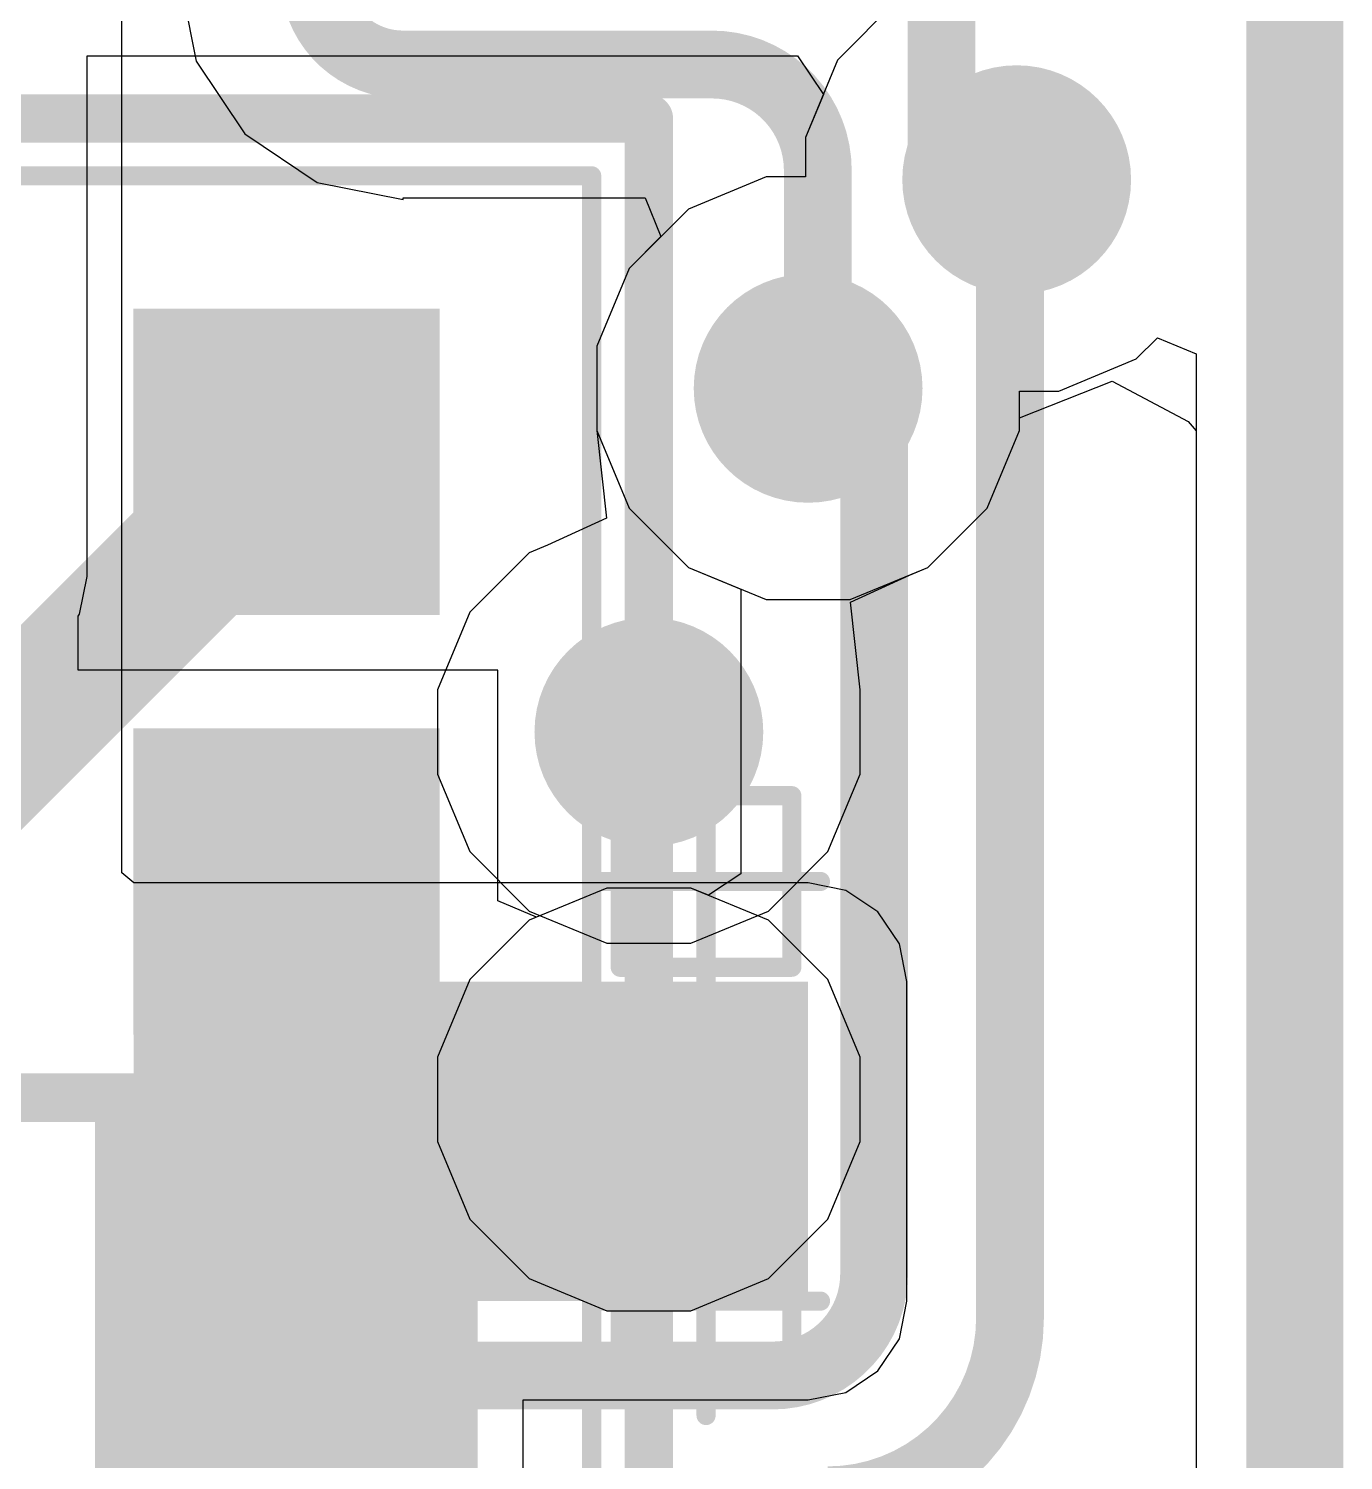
# Model space of a CAD drawing. Header units: inches. Extents: x -0.01 to 2.44, y -0.01 to 2.26.
# Drawn here: x 1.9165 to 2.0522, y 0.4748 to 0.6226 of the extents above; entities that cross this region are included whole.
import ezdxf

# ---------------------------------------------------------------- set-up
doc = ezdxf.new("R2010")
doc.units = ezdxf.units.IN
doc.header["$MEASUREMENT"] = 0
for name, color, linetype in [('Board Outline', 216, 'Continuous'), ('Bottom Layer', 5, 'Continuous'), ('Bottom Overlay', 54, 'Continuous'), ('Bottom Paste', 16, 'Continuous'), ('Bottom Solder', 6, 'Continuous'), ('GROUND', 16, 'Continuous'), ('POWER', 76, 'Continuous'), ('SIGNAL1', 90, 'Continuous'), ('SIGNAL2', 156, 'Continuous'), ('Top 3D Body', 76, 'Continuous'), ('Top Assembly', 56, 'Continuous'), ('Top Component Center', 56, 'Continuous'), ('Top Layer', 1, 'Continuous'), ('Top Overlay', 2, 'Continuous'), ('Top Paste', 8, 'Continuous'), ('Top Solder', 216, 'Continuous'), ('Via Holes', 16, 'Continuous')]:
    doc.layers.add(name, color=color, linetype=linetype)

# ---------------------------------------------------------------- blocks, each defined once
blk = doc.blocks.new('NORA_B120_00B_28')
at = {"layer": 'Top Layer'}
for points in [[(-0.16142, -0.14173), (-0.18504, -0.14173), (-0.18504, -0.11811), (-0.16142, -0.11811)], [(-0.16142, -0.18504), (-0.18504, -0.18504), (-0.18504, -0.16142), (-0.16142, -0.16142)], [(-0.16142, -0.22835), (-0.18504, -0.22835), (-0.18504, -0.20472), (-0.16142, -0.20472)]]:
    blk.add_hatch(color=1, dxfattribs=at).paths.add_polyline_path(points)
at = {"layer": 'Top Paste'}
for points in [[(-0.16142, -0.14173), (-0.18504, -0.14173), (-0.18504, -0.11811), (-0.16142, -0.11811)], [(-0.16142, -0.18504), (-0.18504, -0.18504), (-0.18504, -0.16142), (-0.16142, -0.16142)], [(-0.16142, -0.22835), (-0.18504, -0.22835), (-0.18504, -0.20472), (-0.16142, -0.20472)]]:
    blk.add_hatch(color=8, dxfattribs=at).paths.add_polyline_path(points)
at = {"layer": 'Top Solder'}
for points in [[(-0.15742, -0.14573), (-0.18904, -0.14573), (-0.18904, -0.11411), (-0.15742, -0.11411)], [(-0.15742, -0.18904), (-0.18904, -0.18904), (-0.18904, -0.15742), (-0.15742, -0.15742)], [(-0.15742, -0.23235), (-0.18904, -0.23235), (-0.18904, -0.20072), (-0.15742, -0.20072)]]:
    blk.add_hatch(color=216, dxfattribs=at).paths.add_polyline_path(points)
at = {"layer": 'Top 3D Body'}
for points in [[(-0.20472, 0.31693, 0.00197, 0.00197, 0), (-0.20472, -0.24606, 0.00197, 0.00197, 0)], [(0.20472, -0.24606, 0.00197, 0.00197, 0), (-0.20472, -0.24606, 0.00197, 0.00197, 0)]]:
    blk.add_lwpolyline(points, format="xyseb", dxfattribs=at)
blk.add_lwpolyline([(-0.20522, -0.24606, 0.000984, 0.000984, 1), (-0.20423, -0.24606, 0.000984, 0.000984, 1)], format="xyseb", close=True, dxfattribs=at)
blk.add_lwpolyline([(-0.20522, -0.24606, 0.000984, 0.000984, 1), (-0.20423, -0.24606, 0.000984, 0.000984, 1)], format="xyseb", close=True, dxfattribs=at)
at = {"layer": 'Top Assembly'}
for points in [[(-0.22539, -0.12106, 0.00197, 0.00197, 0), (-0.22539, -0.13878, 0.00197, 0.00197, 0)], [(-0.20768, -0.12106, 0.00197, 0.00197, 0), (-0.22539, -0.12106, 0.00197, 0.00197, 0)], [(-0.20768, -0.12106, 0.00197, 0.00197, 0), (-0.20768, -0.13878, 0.00197, 0.00197, 0)], [(-0.18209, -0.12106, 0.00197, 0.00197, 0), (-0.18209, -0.13878, 0.00197, 0.00197, 0)], [(-0.16437, -0.12106, 0.00197, 0.00197, 0), (-0.18209, -0.12106, 0.00197, 0.00197, 0)], [(-0.16437, -0.12106, 0.00197, 0.00197, 0), (-0.16437, -0.13878, 0.00197, 0.00197, 0)], [(-0.20768, -0.13878, 0.00197, 0.00197, 0), (-0.22539, -0.13878, 0.00197, 0.00197, 0)], [(-0.16437, -0.13878, 0.00197, 0.00197, 0), (-0.18209, -0.13878, 0.00197, 0.00197, 0)], [(-0.20768, -0.16437, 0.00197, 0.00197, 0), (-0.22539, -0.16437, 0.00197, 0.00197, 0)], [(-0.22539, -0.16437, 0.00197, 0.00197, 0), (-0.22539, -0.18209, 0.00197, 0.00197, 0)], [(-0.20768, -0.16437, 0.00197, 0.00197, 0), (-0.20768, -0.18209, 0.00197, 0.00197, 0)], [(-0.16437, -0.16437, 0.00197, 0.00197, 0), (-0.18209, -0.16437, 0.00197, 0.00197, 0)], [(-0.18209, -0.16437, 0.00197, 0.00197, 0), (-0.18209, -0.18209, 0.00197, 0.00197, 0)], [(-0.16437, -0.16437, 0.00197, 0.00197, 0), (-0.16437, -0.18209, 0.00197, 0.00197, 0)], [(-0.20768, -0.18209, 0.00197, 0.00197, 0), (-0.22539, -0.18209, 0.00197, 0.00197, 0)], [(-0.16437, -0.18209, 0.00197, 0.00197, 0), (-0.18209, -0.18209, 0.00197, 0.00197, 0)]]:
    blk.add_lwpolyline(points, format="xyseb", dxfattribs=at)
for points in [[(-0.22588, -0.12106, 0.000984, 0.000984, 1), (-0.2249, -0.12106, 0.000984, 0.000984, 1)], [(-0.22588, -0.12106, 0.000984, 0.000984, 1), (-0.2249, -0.12106, 0.000984, 0.000984, 1)], [(-0.20817, -0.12106, 0.000984, 0.000984, 1), (-0.20718, -0.12106, 0.000984, 0.000984, 1)], [(-0.20817, -0.12106, 0.000984, 0.000984, 1), (-0.20718, -0.12106, 0.000984, 0.000984, 1)], [(-0.18258, -0.12106, 0.000984, 0.000984, 1), (-0.18159, -0.12106, 0.000984, 0.000984, 1)], [(-0.18258, -0.12106, 0.000984, 0.000984, 1), (-0.18159, -0.12106, 0.000984, 0.000984, 1)], [(-0.16486, -0.12106, 0.000984, 0.000984, 1), (-0.16388, -0.12106, 0.000984, 0.000984, 1)], [(-0.16486, -0.12106, 0.000984, 0.000984, 1), (-0.16388, -0.12106, 0.000984, 0.000984, 1)], [(-0.22588, -0.13878, 0.000984, 0.000984, 1), (-0.2249, -0.13878, 0.000984, 0.000984, 1)], [(-0.22588, -0.13878, 0.000984, 0.000984, 1), (-0.2249, -0.13878, 0.000984, 0.000984, 1)], [(-0.20817, -0.13878, 0.000984, 0.000984, 1), (-0.20718, -0.13878, 0.000984, 0.000984, 1)], [(-0.20817, -0.13878, 0.000984, 0.000984, 1), (-0.20718, -0.13878, 0.000984, 0.000984, 1)], [(-0.18258, -0.13878, 0.000984, 0.000984, 1), (-0.18159, -0.13878, 0.000984, 0.000984, 1)], [(-0.18258, -0.13878, 0.000984, 0.000984, 1), (-0.18159, -0.13878, 0.000984, 0.000984, 1)], [(-0.16486, -0.13878, 0.000984, 0.000984, 1), (-0.16388, -0.13878, 0.000984, 0.000984, 1)], [(-0.16486, -0.13878, 0.000984, 0.000984, 1), (-0.16388, -0.13878, 0.000984, 0.000984, 1)], [(-0.22588, -0.16437, 0.000984, 0.000984, 1), (-0.2249, -0.16437, 0.000984, 0.000984, 1)], [(-0.22588, -0.16437, 0.000984, 0.000984, 1), (-0.2249, -0.16437, 0.000984, 0.000984, 1)], [(-0.20817, -0.16437, 0.000984, 0.000984, 1), (-0.20718, -0.16437, 0.000984, 0.000984, 1)], [(-0.20817, -0.16437, 0.000984, 0.000984, 1), (-0.20718, -0.16437, 0.000984, 0.000984, 1)], [(-0.18258, -0.16437, 0.000984, 0.000984, 1), (-0.18159, -0.16437, 0.000984, 0.000984, 1)], [(-0.18258, -0.16437, 0.000984, 0.000984, 1), (-0.18159, -0.16437, 0.000984, 0.000984, 1)], [(-0.16486, -0.16437, 0.000984, 0.000984, 1), (-0.16388, -0.16437, 0.000984, 0.000984, 1)], [(-0.16486, -0.16437, 0.000984, 0.000984, 1), (-0.16388, -0.16437, 0.000984, 0.000984, 1)], [(-0.22588, -0.18209, 0.000984, 0.000984, 1), (-0.2249, -0.18209, 0.000984, 0.000984, 1)], [(-0.22588, -0.18209, 0.000984, 0.000984, 1), (-0.2249, -0.18209, 0.000984, 0.000984, 1)], [(-0.20817, -0.18209, 0.000984, 0.000984, 1), (-0.20718, -0.18209, 0.000984, 0.000984, 1)], [(-0.20817, -0.18209, 0.000984, 0.000984, 1), (-0.20718, -0.18209, 0.000984, 0.000984, 1)], [(-0.18258, -0.18209, 0.000984, 0.000984, 1), (-0.18159, -0.18209, 0.000984, 0.000984, 1)], [(-0.18258, -0.18209, 0.000984, 0.000984, 1), (-0.18159, -0.18209, 0.000984, 0.000984, 1)], [(-0.16486, -0.18209, 0.000984, 0.000984, 1), (-0.16388, -0.18209, 0.000984, 0.000984, 1)], [(-0.16486, -0.18209, 0.000984, 0.000984, 1), (-0.16388, -0.18209, 0.000984, 0.000984, 1)]]:
    blk.add_lwpolyline(points, format="xyseb", close=True, dxfattribs=at)
at = {"layer": 'Top Component Center'}
for points in [[(-0.21653, -0.11811, 0.00197, 0.00197, 0), (-0.21653, -0.14173, 0.00197, 0.00197, 0)], [(-0.17323, -0.11811, 0.00197, 0.00197, 0), (-0.17323, -0.14173, 0.00197, 0.00197, 0)], [(-0.20768, -0.12106, 0.00197, 0.00197, 0), (-0.22539, -0.12106, 0.00197, 0.00197, 0)], [(-0.22539, -0.12106, 0.00197, 0.00197, 0), (-0.22539, -0.13878, 0.00197, 0.00197, 0)], [(-0.20768, -0.12106, 0.00197, 0.00197, 0), (-0.20768, -0.13878, 0.00197, 0.00197, 0)], [(-0.16437, -0.12106, 0.00197, 0.00197, 0), (-0.18209, -0.12106, 0.00197, 0.00197, 0)], [(-0.18209, -0.12106, 0.00197, 0.00197, 0), (-0.18209, -0.13878, 0.00197, 0.00197, 0)], [(-0.16437, -0.12106, 0.00197, 0.00197, 0), (-0.16437, -0.13878, 0.00197, 0.00197, 0)], [(-0.20472, -0.12992, 0.00197, 0.00197, 0), (-0.22835, -0.12992, 0.00197, 0.00197, 0)], [(-0.16142, -0.12992, 0.00197, 0.00197, 0), (-0.18504, -0.12992, 0.00197, 0.00197, 0)], [(-0.20768, -0.13878, 0.00197, 0.00197, 0), (-0.22539, -0.13878, 0.00197, 0.00197, 0)], [(-0.16437, -0.13878, 0.00197, 0.00197, 0), (-0.18209, -0.13878, 0.00197, 0.00197, 0)], [(-0.21653, -0.16142, 0.00197, 0.00197, 0), (-0.21653, -0.18504, 0.00197, 0.00197, 0)], [(-0.17323, -0.16142, 0.00197, 0.00197, 0), (-0.17323, -0.18504, 0.00197, 0.00197, 0)], [(-0.22539, -0.16437, 0.00197, 0.00197, 0), (-0.22539, -0.18209, 0.00197, 0.00197, 0)], [(-0.20768, -0.16437, 0.00197, 0.00197, 0), (-0.22539, -0.16437, 0.00197, 0.00197, 0)], [(-0.20768, -0.16437, 0.00197, 0.00197, 0), (-0.20768, -0.18209, 0.00197, 0.00197, 0)], [(-0.18209, -0.16437, 0.00197, 0.00197, 0), (-0.18209, -0.18209, 0.00197, 0.00197, 0)], [(-0.16437, -0.16437, 0.00197, 0.00197, 0), (-0.18209, -0.16437, 0.00197, 0.00197, 0)], [(-0.16437, -0.16437, 0.00197, 0.00197, 0), (-0.16437, -0.18209, 0.00197, 0.00197, 0)], [(-0.20472, -0.17323, 0.00197, 0.00197, 0), (-0.22835, -0.17323, 0.00197, 0.00197, 0)], [(-0.16142, -0.17323, 0.00197, 0.00197, 0), (-0.18504, -0.17323, 0.00197, 0.00197, 0)], [(-0.20768, -0.18209, 0.00197, 0.00197, 0), (-0.22539, -0.18209, 0.00197, 0.00197, 0)], [(-0.16437, -0.18209, 0.00197, 0.00197, 0), (-0.18209, -0.18209, 0.00197, 0.00197, 0)]]:
    blk.add_lwpolyline(points, format="xyseb", dxfattribs=at)
for points in [[(-0.21703, -0.11811, 0.000984, 0.000984, 1), (-0.21604, -0.11811, 0.000984, 0.000984, 1)], [(-0.17372, -0.11811, 0.000984, 0.000984, 1), (-0.17274, -0.11811, 0.000984, 0.000984, 1)], [(-0.22588, -0.12106, 0.000984, 0.000984, 1), (-0.2249, -0.12106, 0.000984, 0.000984, 1)], [(-0.22588, -0.12106, 0.000984, 0.000984, 1), (-0.2249, -0.12106, 0.000984, 0.000984, 1)], [(-0.20817, -0.12106, 0.000984, 0.000984, 1), (-0.20718, -0.12106, 0.000984, 0.000984, 1)], [(-0.20817, -0.12106, 0.000984, 0.000984, 1), (-0.20718, -0.12106, 0.000984, 0.000984, 1)], [(-0.18258, -0.12106, 0.000984, 0.000984, 1), (-0.18159, -0.12106, 0.000984, 0.000984, 1)], [(-0.18258, -0.12106, 0.000984, 0.000984, 1), (-0.18159, -0.12106, 0.000984, 0.000984, 1)], [(-0.16486, -0.12106, 0.000984, 0.000984, 1), (-0.16388, -0.12106, 0.000984, 0.000984, 1)], [(-0.16486, -0.12106, 0.000984, 0.000984, 1), (-0.16388, -0.12106, 0.000984, 0.000984, 1)], [(-0.22884, -0.12992, 0.000984, 0.000984, 1), (-0.22785, -0.12992, 0.000984, 0.000984, 1)], [(-0.20522, -0.12992, 0.000984, 0.000984, 1), (-0.20423, -0.12992, 0.000984, 0.000984, 1)], [(-0.18553, -0.12992, 0.000984, 0.000984, 1), (-0.18455, -0.12992, 0.000984, 0.000984, 1)], [(-0.16191, -0.12992, 0.000984, 0.000984, 1), (-0.16092, -0.12992, 0.000984, 0.000984, 1)], [(-0.22588, -0.13878, 0.000984, 0.000984, 1), (-0.2249, -0.13878, 0.000984, 0.000984, 1)], [(-0.22588, -0.13878, 0.000984, 0.000984, 1), (-0.2249, -0.13878, 0.000984, 0.000984, 1)], [(-0.20817, -0.13878, 0.000984, 0.000984, 1), (-0.20718, -0.13878, 0.000984, 0.000984, 1)], [(-0.20817, -0.13878, 0.000984, 0.000984, 1), (-0.20718, -0.13878, 0.000984, 0.000984, 1)], [(-0.18258, -0.13878, 0.000984, 0.000984, 1), (-0.18159, -0.13878, 0.000984, 0.000984, 1)], [(-0.18258, -0.13878, 0.000984, 0.000984, 1), (-0.18159, -0.13878, 0.000984, 0.000984, 1)], [(-0.16486, -0.13878, 0.000984, 0.000984, 1), (-0.16388, -0.13878, 0.000984, 0.000984, 1)], [(-0.16486, -0.13878, 0.000984, 0.000984, 1), (-0.16388, -0.13878, 0.000984, 0.000984, 1)], [(-0.21703, -0.14173, 0.000984, 0.000984, 1), (-0.21604, -0.14173, 0.000984, 0.000984, 1)], [(-0.17372, -0.14173, 0.000984, 0.000984, 1), (-0.17274, -0.14173, 0.000984, 0.000984, 1)], [(-0.21703, -0.16142, 0.000984, 0.000984, 1), (-0.21604, -0.16142, 0.000984, 0.000984, 1)], [(-0.17372, -0.16142, 0.000984, 0.000984, 1), (-0.17274, -0.16142, 0.000984, 0.000984, 1)], [(-0.22588, -0.16437, 0.000984, 0.000984, 1), (-0.2249, -0.16437, 0.000984, 0.000984, 1)], [(-0.22588, -0.16437, 0.000984, 0.000984, 1), (-0.2249, -0.16437, 0.000984, 0.000984, 1)], [(-0.20817, -0.16437, 0.000984, 0.000984, 1), (-0.20718, -0.16437, 0.000984, 0.000984, 1)], [(-0.20817, -0.16437, 0.000984, 0.000984, 1), (-0.20718, -0.16437, 0.000984, 0.000984, 1)], [(-0.18258, -0.16437, 0.000984, 0.000984, 1), (-0.18159, -0.16437, 0.000984, 0.000984, 1)], [(-0.18258, -0.16437, 0.000984, 0.000984, 1), (-0.18159, -0.16437, 0.000984, 0.000984, 1)], [(-0.16486, -0.16437, 0.000984, 0.000984, 1), (-0.16388, -0.16437, 0.000984, 0.000984, 1)], [(-0.16486, -0.16437, 0.000984, 0.000984, 1), (-0.16388, -0.16437, 0.000984, 0.000984, 1)], [(-0.22884, -0.17323, 0.000984, 0.000984, 1), (-0.22785, -0.17323, 0.000984, 0.000984, 1)], [(-0.20522, -0.17323, 0.000984, 0.000984, 1), (-0.20423, -0.17323, 0.000984, 0.000984, 1)], [(-0.18553, -0.17323, 0.000984, 0.000984, 1), (-0.18455, -0.17323, 0.000984, 0.000984, 1)], [(-0.16191, -0.17323, 0.000984, 0.000984, 1), (-0.16092, -0.17323, 0.000984, 0.000984, 1)], [(-0.22588, -0.18209, 0.000984, 0.000984, 1), (-0.2249, -0.18209, 0.000984, 0.000984, 1)], [(-0.22588, -0.18209, 0.000984, 0.000984, 1), (-0.2249, -0.18209, 0.000984, 0.000984, 1)], [(-0.20817, -0.18209, 0.000984, 0.000984, 1), (-0.20718, -0.18209, 0.000984, 0.000984, 1)], [(-0.20817, -0.18209, 0.000984, 0.000984, 1), (-0.20718, -0.18209, 0.000984, 0.000984, 1)], [(-0.18258, -0.18209, 0.000984, 0.000984, 1), (-0.18159, -0.18209, 0.000984, 0.000984, 1)], [(-0.18258, -0.18209, 0.000984, 0.000984, 1), (-0.18159, -0.18209, 0.000984, 0.000984, 1)], [(-0.16486, -0.18209, 0.000984, 0.000984, 1), (-0.16388, -0.18209, 0.000984, 0.000984, 1)], [(-0.16486, -0.18209, 0.000984, 0.000984, 1), (-0.16388, -0.18209, 0.000984, 0.000984, 1)], [(-0.21703, -0.18504, 0.000984, 0.000984, 1), (-0.21604, -0.18504, 0.000984, 0.000984, 1)], [(-0.17372, -0.18504, 0.000984, 0.000984, 1), (-0.17274, -0.18504, 0.000984, 0.000984, 1)]]:
    blk.add_lwpolyline(points, format="xyseb", close=True, dxfattribs=at)
at = {"layer": 'Top Overlay'}
for points in [[(-0.21063, 0.31693, 0.005, 0.005, 0), (-0.21063, -0.25197, 0.005, 0.005, 0)], [(0.21063, -0.25197, 0.005, 0.005, 0), (-0.21063, -0.25197, 0.005, 0.005, 0)]]:
    blk.add_lwpolyline(points, format="xyseb", dxfattribs=at)
blk.add_lwpolyline([(-0.21188, -0.25197, 0.0025, 0.0025, 1), (-0.20938, -0.25197, 0.0025, 0.0025, 1)], format="xyseb", close=True, dxfattribs=at)
blk.add_lwpolyline([(-0.21188, -0.25197, 0.0025, 0.0025, 1), (-0.20938, -0.25197, 0.0025, 0.0025, 1)], format="xyseb", close=True, dxfattribs=at)
blk = doc.blocks.new('R___0603_B_55')
at = {"layer": 'Bottom Layer'}
for points in [[(-0.045, -0.0175), (-0.045, 0.0175), (-0.015, 0.0175), (-0.015, -0.0175)], [(0.015, -0.0175), (0.015, 0.0175), (0.045, 0.0175), (0.045, -0.0175)]]:
    blk.add_hatch(color=5, dxfattribs=at).paths.add_polyline_path(points)
at = {"layer": 'Bottom Paste'}
for points in [[(-0.045, -0.0175), (-0.045, 0.0175), (-0.015, 0.0175), (-0.015, -0.0175)], [(0.015, -0.0175), (0.015, 0.0175), (0.045, 0.0175), (0.045, -0.0175)]]:
    blk.add_hatch(color=16, dxfattribs=at).paths.add_polyline_path(points)
at = {"layer": 'Bottom Solder'}
for points in [[(-0.049, -0.0215), (-0.049, 0.0215), (-0.011, 0.0215), (-0.011, -0.0215)], [(0.011, -0.0215), (0.011, 0.0215), (0.049, 0.0215), (0.049, -0.0215)]]:
    blk.add_hatch(color=6, dxfattribs=at).paths.add_polyline_path(points)
at = {"layer": 'Bottom Overlay'}
for points in [[(-0.048, -0.021, 0.005, 0.005, 0), (-0.048, 0.021, 0.005, 0.005, 0)], [(-0.048, 0.021, 0.005, 0.005, 0), (0.048, 0.021, 0.005, 0.005, 0)], [(0.048, -0.021, 0.005, 0.005, 0), (0.048, 0.021, 0.005, 0.005, 0)], [(-0.048, -0.021, 0.005, 0.005, 0), (0.048, -0.021, 0.005, 0.005, 0)]]:
    blk.add_lwpolyline(points, format="xyseb", dxfattribs=at)
for points in [[(-0.04925, 0.021, 0.0025, 0.0025, 1), (-0.04675, 0.021, 0.0025, 0.0025, 1)], [(-0.04925, 0.021, 0.0025, 0.0025, 1), (-0.04675, 0.021, 0.0025, 0.0025, 1)], [(0.04675, 0.021, 0.0025, 0.0025, 1), (0.04925, 0.021, 0.0025, 0.0025, 1)], [(0.04675, 0.021, 0.0025, 0.0025, 1), (0.04925, 0.021, 0.0025, 0.0025, 1)], [(-0.04925, -0.021, 0.0025, 0.0025, 1), (-0.04675, -0.021, 0.0025, 0.0025, 1)], [(-0.04925, -0.021, 0.0025, 0.0025, 1), (-0.04675, -0.021, 0.0025, 0.0025, 1)], [(0.04675, -0.021, 0.0025, 0.0025, 1), (0.04925, -0.021, 0.0025, 0.0025, 1)], [(0.04675, -0.021, 0.0025, 0.0025, 1), (0.04925, -0.021, 0.0025, 0.0025, 1)]]:
    blk.add_lwpolyline(points, format="xyseb", close=True, dxfattribs=at)

msp = doc.modelspace()

# ---------------------------------------------------------------- hatches: boundary and pattern name
at = {"layer": 'Bottom Layer'}
h = msp.add_hatch(color=5, dxfattribs=at)
edge = h.paths.add_edge_path()
edge.add_arc((2.01852, 0.607), 0.01181, 0, 360)
h = msp.add_hatch(color=5, dxfattribs=at)
edge = h.paths.add_edge_path()
edge.add_arc((1.99699, 0.58547), 0.01181, 0, 360)
h = msp.add_hatch(color=5, dxfattribs=at)
edge = h.paths.add_edge_path()
edge.add_arc((1.98055, 0.55), 0.01181, 0, 360)
for points in [[(1.92737, 0.49126), (1.99699, 0.49126), (1.99699, 0.52423), (1.92737, 0.52423)], [(1.92737, 0.4085), (1.95737, 0.4085), (1.95737, 0.50876), (1.92737, 0.50876)]]:
    msp.add_hatch(color=5, dxfattribs=at).paths.add_polyline_path(points)
h = msp.add_hatch(color=5, dxfattribs=at)
edge = h.paths.add_edge_path()
edge.add_arc((1.98055, 0.51208), 0.01181, 0, 360)
at = {"layer": 'GROUND'}
h = msp.add_hatch(color=16, dxfattribs=at)
edge = h.paths.add_edge_path()
edge.add_arc((2.01852, 0.607), 0.01181, 0, 360)
h = msp.add_hatch(color=16, dxfattribs=at)
edge = h.paths.add_edge_path()
edge.add_arc((1.99699, 0.58547), 0.01181, 0, 360)
h = msp.add_hatch(color=16, dxfattribs=at)
edge = h.paths.add_edge_path()
edge.add_arc((1.98055, 0.55), 0.01181, 0, 360)
h = msp.add_hatch(color=16, dxfattribs=at)
edge = h.paths.add_edge_path()
edge.add_arc((1.98055, 0.51208), 0.01181, 0, 360)
at = {"layer": 'POWER'}
h = msp.add_hatch(color=76, dxfattribs=at)
edge = h.paths.add_edge_path()
edge.add_arc((2.01852, 0.607), 0.01181, 0, 360)
h = msp.add_hatch(color=76, dxfattribs=at)
edge = h.paths.add_edge_path()
edge.add_arc((1.99699, 0.58547), 0.01181, 0, 360)
h = msp.add_hatch(color=76, dxfattribs=at)
edge = h.paths.add_edge_path()
edge.add_arc((1.98055, 0.55), 0.01181, 0, 360)
h = msp.add_hatch(color=76, dxfattribs=at)
edge = h.paths.add_edge_path()
edge.add_arc((1.98055, 0.51208), 0.01181, 0, 360)
at = {"layer": 'SIGNAL1'}
h = msp.add_hatch(color=90, dxfattribs=at)
edge = h.paths.add_edge_path()
edge.add_arc((2.01852, 0.607), 0.01181, 0, 360)
h = msp.add_hatch(color=90, dxfattribs=at)
edge = h.paths.add_edge_path()
edge.add_arc((1.99699, 0.58547), 0.01181, 0, 360)
h = msp.add_hatch(color=90, dxfattribs=at)
edge = h.paths.add_edge_path()
edge.add_arc((1.98055, 0.55), 0.01181, 0, 360)
h = msp.add_hatch(color=90, dxfattribs=at)
edge = h.paths.add_edge_path()
edge.add_arc((1.98055, 0.51208), 0.01181, 0, 360)
at = {"layer": 'SIGNAL2'}
h = msp.add_hatch(color=156, dxfattribs=at)
edge = h.paths.add_edge_path()
edge.add_arc((2.01852, 0.607), 0.01181, 0, 360)
h = msp.add_hatch(color=156, dxfattribs=at)
edge = h.paths.add_edge_path()
edge.add_arc((1.99699, 0.58547), 0.01181, 0, 360)
h = msp.add_hatch(color=156, dxfattribs=at)
edge = h.paths.add_edge_path()
edge.add_arc((1.98055, 0.55), 0.01181, 0, 360)
h = msp.add_hatch(color=156, dxfattribs=at)
edge = h.paths.add_edge_path()
edge.add_arc((1.98055, 0.51208), 0.01181, 0, 360)
at = {"layer": 'Top Layer'}
h = msp.add_hatch(color=1, dxfattribs=at)
edge = h.paths.add_edge_path()
edge.add_arc((2.01852, 0.607), 0.01181, 0, 360)
h = msp.add_hatch(color=1, dxfattribs=at)
edge = h.paths.add_edge_path()
edge.add_arc((1.99699, 0.58547), 0.01181, 0, 360)
h = msp.add_hatch(color=1, dxfattribs=at)
edge = h.paths.add_edge_path()
edge.add_arc((1.98055, 0.55), 0.01181, 0, 360)
h = msp.add_hatch(color=1, dxfattribs=at)
edge = h.paths.add_edge_path()
edge.add_arc((1.98055, 0.51208), 0.01181, 0, 360)
at = {"layer": 'Via Holes'}
h = msp.add_hatch(color=7, dxfattribs=at)
edge = h.paths.add_edge_path()
edge.add_arc((2.01852, 0.607), 0.00591, 0, 360)
h = msp.add_hatch(color=7, dxfattribs=at)
edge = h.paths.add_edge_path()
edge.add_arc((1.99699, 0.58547), 0.00591, 0, 360)
h = msp.add_hatch(color=7, dxfattribs=at)
edge = h.paths.add_edge_path()
edge.add_arc((1.98055, 0.55), 0.00591, 0, 360)
h = msp.add_hatch(color=7, dxfattribs=at)
edge = h.paths.add_edge_path()
edge.add_arc((1.98055, 0.51208), 0.00591, 0, 360)

# ---------------------------------------------------------------- linework, layer by layer
at = {"layer": 'Board Outline'}
msp.add_lwpolyline([(2.04724, 0, 0.01, 0.01, 0), (2.04724, 1.85039, 0.01, 0.01, 0)], format="xyseb", dxfattribs=at)
at = {"layer": 'Bottom Layer'}
for p, q in [((1.92613, 0.53545), (1.92613, 0.626)), ((1.93247, 0.626), (1.93382, 0.61922)), ((1.93382, 0.61922), (1.93883, 0.61172)), ((1.93883, 0.61172), (1.94632, 0.60671)), ((1.94632, 0.60671), (1.95517, 0.60495)), ((1.95517, 0.60495), (1.95517, 0.60513)), ((1.95517, 0.60513), (1.98015, 0.60513)), ((1.98015, 0.60513), (1.9818, 0.60113)), ((1.9818, 0.60113), (1.9785, 0.59782)), ((1.9785, 0.59782), (1.97518, 0.58981)), ((1.97518, 0.58981), (1.97518, 0.58113)), ((2.03087, 0.58851), (2.03305, 0.59068)), ((2.03305, 0.59068), (2.03705, 0.58903)), ((2.02286, 0.58519), (2.03087, 0.58851)), ((2.03705, 0.58903), (2.03705, 0.29653)), ((2.0188, 0.58113), (2.0188, 0.58519)), ((2.0188, 0.58519), (2.02286, 0.58519)), ((1.97518, 0.58113), (1.9785, 0.57311)), ((2.01548, 0.57311), (2.0188, 0.58113)), ((1.9785, 0.57311), (1.98463, 0.56698)), ((2.00934, 0.56698), (2.01548, 0.57311)), ((1.98463, 0.56698), (1.99265, 0.56366)), ((2.00133, 0.56366), (2.00934, 0.56698)), ((1.99265, 0.56366), (2.00133, 0.56366)), ((1.92737, 0.53442), (1.92613, 0.53545)), ((1.99699, 0.53442), (1.92737, 0.53442)), ((2.00089, 0.53365), (1.99699, 0.53442)), ((2.0042, 0.53144), (2.00089, 0.53365)), ((2.00641, 0.52813), (2.0042, 0.53144)), ((2.00718, 0.52423), (2.00641, 0.52813)), ((2.00718, 0.49126), (2.00718, 0.52423)), ((2.00641, 0.48736), (2.00718, 0.49126)), ((2.0042, 0.48405), (2.00641, 0.48736)), ((2.00089, 0.48184), (2.0042, 0.48405)), ((1.99699, 0.48106), (2.00089, 0.48184)), ((1.96757, 0.44812), (1.96757, 0.48106)), ((1.96757, 0.48106), (1.99699, 0.48106))]:
    msp.add_line(p, q, dxfattribs=at)
for points in [[(2.01075, 0.60539, 0.007, 0.007, 0), (2.01075, 0.6395, 0.007, 0.007, 0)], [(1.95517, 0.61889, 0.007, 0.007, -0.414214), (1.946, 0.62806, 0.007, 0.007, 0)], [(1.95517, 0.61889, 0.007, 0.007, 0), (1.98706, 0.61889, 0.007, 0.007, 0)], [(1.98706, 0.61889, 0.007, 0.007, -0.414214), (1.99799, 0.60797, 0.007, 0.007, 0)], [(2.01752, 0.606, 0.007, 0.007, 0), (2.01752, 0.6105, 0.007, 0.007, 0)], [(1.99799, 0.58647, 0.007, 0.007, 0), (1.99799, 0.60797, 0.007, 0.007, 0)], [(1.96334, 0.51157, 0.01, 0.01, 0), (1.98055, 0.51708, 0.01, 0.01, 0)], [(1.95125, 0.50376, 0.01, 0.01, -0.133896), (1.96334, 0.51157, 0.01, 0.01, 0)], [(1.94237, 0.49126, 0.01, 0.01, 0), (1.95125, 0.50376, 0.01, 0.01, 0)]]:
    msp.add_lwpolyline(points, format="xyseb", dxfattribs=at)
for points in [[(1.95342, 0.61889, 0.0035, 0.0035, 1), (1.95692, 0.61889, 0.0035, 0.0035, 1)], [(1.95342, 0.61889, 0.0035, 0.0035, 1), (1.95692, 0.61889, 0.0035, 0.0035, 1)], [(1.98531, 0.61889, 0.0035, 0.0035, 1), (1.98881, 0.61889, 0.0035, 0.0035, 1)], [(1.98531, 0.61889, 0.0035, 0.0035, 1), (1.98881, 0.61889, 0.0035, 0.0035, 1)], [(2.01577, 0.6105, 0.0035, 0.0035, 1), (2.01927, 0.6105, 0.0035, 0.0035, 1)], [(1.99624, 0.60797, 0.0035, 0.0035, 1), (1.99974, 0.60797, 0.0035, 0.0035, 1)], [(1.99624, 0.60797, 0.0035, 0.0035, 1), (1.99974, 0.60797, 0.0035, 0.0035, 1)], [(2.009, 0.60539, 0.0035, 0.0035, 1), (2.0125, 0.60539, 0.0035, 0.0035, 1)], [(2.01577, 0.606, 0.0035, 0.0035, 1), (2.01927, 0.606, 0.0035, 0.0035, 1)], [(1.99624, 0.58647, 0.0035, 0.0035, 1), (1.99974, 0.58647, 0.0035, 0.0035, 1)], [(1.97805, 0.51708, 0.005, 0.005, 1), (1.98305, 0.51708, 0.005, 0.005, 1)], [(1.96084, 0.51157, 0.005, 0.005, 1), (1.96584, 0.51157, 0.005, 0.005, 1)], [(1.96084, 0.51157, 0.005, 0.005, 1), (1.96584, 0.51157, 0.005, 0.005, 1)], [(1.94875, 0.50376, 0.005, 0.005, 1), (1.95375, 0.50376, 0.005, 0.005, 1)], [(1.94875, 0.50376, 0.005, 0.005, 1), (1.95375, 0.50376, 0.005, 0.005, 1)], [(1.93987, 0.49126, 0.005, 0.005, 1), (1.94487, 0.49126, 0.005, 0.005, 1)]]:
    msp.add_lwpolyline(points, format="xyseb", close=True, dxfattribs=at)
at = {"layer": 'GROUND'}
for p, q in [((2.00616, 0.62549), (2.00003, 0.61935)), ((2.00003, 0.61935), (1.99671, 0.61134)), ((1.99671, 0.61134), (1.99671, 0.60728)), ((1.99265, 0.60728), (1.98463, 0.60396)), ((1.99671, 0.60728), (1.99265, 0.60728)), ((1.98463, 0.60396), (1.9785, 0.59782)), ((1.9785, 0.59782), (1.97518, 0.58981)), ((1.97518, 0.58981), (1.97518, 0.58113)), ((2.0188, 0.58241), (2.02837, 0.58622)), ((2.02837, 0.58622), (2.03623, 0.58205)), ((2.0188, 0.58113), (2.0188, 0.58241)), ((1.97518, 0.58113), (1.9785, 0.57311)), ((2.01548, 0.57311), (2.0188, 0.58113)), ((2.03623, 0.58205), (2.03705, 0.58107)), ((2.03705, 0.58107), (2.03705, 0.45612)), ((1.9785, 0.57311), (1.98463, 0.56698)), ((2.00934, 0.56698), (2.01548, 0.57311)), ((1.98463, 0.56698), (1.99265, 0.56366)), ((2.00133, 0.56366), (2.00934, 0.56698)), ((1.99265, 0.56366), (2.00133, 0.56366)), ((1.97621, 0.53389), (1.9682, 0.53057)), ((1.98489, 0.53389), (1.97621, 0.53389)), ((1.99291, 0.53057), (1.98489, 0.53389)), ((1.9682, 0.53057), (1.96206, 0.52444)), ((1.99904, 0.52444), (1.99291, 0.53057)), ((1.96206, 0.52444), (1.95874, 0.51642)), ((2.00236, 0.51642), (1.99904, 0.52444)), ((1.95874, 0.51642), (1.95874, 0.50774)), ((2.00236, 0.50774), (2.00236, 0.51642)), ((1.95874, 0.50774), (1.96206, 0.49973)), ((1.99904, 0.49973), (2.00236, 0.50774)), ((1.96206, 0.49973), (1.9682, 0.49359)), ((1.99291, 0.49359), (1.99904, 0.49973)), ((1.9682, 0.49359), (1.97621, 0.49027)), ((1.98489, 0.49027), (1.99291, 0.49359)), ((1.97621, 0.49027), (1.98489, 0.49027))]:
    msp.add_line(p, q, dxfattribs=at)
at = {"layer": 'POWER'}
for p, q in [((2.00616, 0.62549), (2.00003, 0.61935)), ((2.00003, 0.61935), (1.99671, 0.61134)), ((1.99671, 0.61134), (1.99671, 0.60728)), ((1.99265, 0.60728), (1.98463, 0.60396)), ((1.99671, 0.60728), (1.99265, 0.60728)), ((1.98463, 0.60396), (1.9785, 0.59782)), ((1.9785, 0.59782), (1.97518, 0.58981)), ((1.97518, 0.58981), (1.97518, 0.58113)), ((2.0188, 0.58241), (2.02837, 0.58622)), ((2.02837, 0.58622), (2.03623, 0.58205)), ((2.0188, 0.58113), (2.0188, 0.58241)), ((1.97518, 0.58113), (1.97619, 0.57206)), ((2.01548, 0.57311), (2.0188, 0.58113)), ((2.03623, 0.58205), (2.03705, 0.58107)), ((2.03705, 0.58107), (2.03705, 0.45612)), ((1.97619, 0.57206), (1.97009, 0.56927)), ((2.00934, 0.56698), (2.01548, 0.57311)), ((1.97009, 0.56927), (1.9682, 0.56849)), ((1.9682, 0.56849), (1.96206, 0.56235)), ((2.00135, 0.56341), (2.00745, 0.56619)), ((2.00745, 0.56619), (2.00934, 0.56698)), ((2.00236, 0.55434), (2.00135, 0.56341)), ((1.96206, 0.56235), (1.95874, 0.55434)), ((1.95874, 0.55434), (1.95874, 0.54566)), ((2.00236, 0.54566), (2.00236, 0.55434)), ((1.95874, 0.54566), (1.96206, 0.53765)), ((1.99904, 0.53765), (2.00236, 0.54566)), ((1.96206, 0.53765), (1.9682, 0.53151)), ((1.99291, 0.53151), (1.99904, 0.53765)), ((1.9682, 0.53151), (1.97621, 0.52819)), ((1.98489, 0.52819), (1.99291, 0.53151)), ((1.97621, 0.52819), (1.98489, 0.52819))]:
    msp.add_line(p, q, dxfattribs=at)
at = {"layer": 'SIGNAL1'}
for p, q in [((2.00616, 0.62549), (2.00003, 0.61935)), ((2.00003, 0.61935), (1.99671, 0.61134)), ((1.99671, 0.61134), (1.99671, 0.60728)), ((1.99265, 0.60728), (1.98463, 0.60396)), ((1.99671, 0.60728), (1.99265, 0.60728)), ((1.98463, 0.60396), (1.9785, 0.59782)), ((1.9785, 0.59782), (1.97518, 0.58981)), ((1.97518, 0.58981), (1.97518, 0.58113)), ((2.0188, 0.58241), (2.02837, 0.58622)), ((2.02837, 0.58622), (2.03623, 0.58205)), ((2.0188, 0.58113), (2.0188, 0.58241)), ((1.97518, 0.58113), (1.9785, 0.57311)), ((2.01548, 0.57311), (2.0188, 0.58113)), ((2.03623, 0.58205), (2.03705, 0.58107)), ((2.03705, 0.58107), (2.03705, 0.45612)), ((1.9785, 0.57311), (1.98463, 0.56698)), ((2.00934, 0.56698), (2.01548, 0.57311)), ((1.98463, 0.56698), (1.99265, 0.56366)), ((2.00133, 0.56366), (2.00934, 0.56698)), ((1.99265, 0.56366), (2.00133, 0.56366)), ((1.97621, 0.53389), (1.9682, 0.53057)), ((1.98489, 0.53389), (1.97621, 0.53389)), ((1.99291, 0.53057), (1.98489, 0.53389)), ((1.9682, 0.53057), (1.96206, 0.52444)), ((1.99904, 0.52444), (1.99291, 0.53057)), ((1.96206, 0.52444), (1.95874, 0.51642)), ((2.00236, 0.51642), (1.99904, 0.52444)), ((1.95874, 0.51642), (1.95874, 0.50774)), ((2.00236, 0.50774), (2.00236, 0.51642)), ((1.95874, 0.50774), (1.96206, 0.49973)), ((1.99904, 0.49973), (2.00236, 0.50774)), ((1.96206, 0.49973), (1.9682, 0.49359)), ((1.99291, 0.49359), (1.99904, 0.49973)), ((1.9682, 0.49359), (1.97621, 0.49027)), ((1.98489, 0.49027), (1.99291, 0.49359)), ((1.97621, 0.49027), (1.98489, 0.49027))]:
    msp.add_line(p, q, dxfattribs=at)
at = {"layer": 'SIGNAL2'}
for p, q in [((2.00616, 0.62549), (2.00003, 0.61935)), ((2.00003, 0.61935), (1.99671, 0.61134)), ((1.99671, 0.61134), (1.99671, 0.60728)), ((1.99265, 0.60728), (1.98463, 0.60396)), ((1.99671, 0.60728), (1.99265, 0.60728)), ((1.98463, 0.60396), (1.9785, 0.59782)), ((1.9785, 0.59782), (1.97518, 0.58981)), ((1.97518, 0.58981), (1.97518, 0.58113)), ((2.0188, 0.58241), (2.02837, 0.58622)), ((2.02837, 0.58622), (2.03623, 0.58205)), ((2.0188, 0.58113), (2.0188, 0.58241)), ((1.97518, 0.58113), (1.9785, 0.57311)), ((2.01548, 0.57311), (2.0188, 0.58113)), ((2.03623, 0.58205), (2.03705, 0.58107)), ((2.03705, 0.58107), (2.03705, 0.45612)), ((1.9785, 0.57311), (1.98463, 0.56698)), ((2.00934, 0.56698), (2.01548, 0.57311)), ((1.98463, 0.56698), (1.99265, 0.56366)), ((2.00133, 0.56366), (2.00934, 0.56698)), ((1.99265, 0.56366), (2.00133, 0.56366)), ((1.97621, 0.53389), (1.9682, 0.53057)), ((1.98489, 0.53389), (1.97621, 0.53389)), ((1.99291, 0.53057), (1.98489, 0.53389)), ((1.9682, 0.53057), (1.96206, 0.52444)), ((1.99904, 0.52444), (1.99291, 0.53057)), ((1.96206, 0.52444), (1.95874, 0.51642)), ((2.00236, 0.51642), (1.99904, 0.52444)), ((1.95874, 0.51642), (1.95874, 0.50774)), ((2.00236, 0.50774), (2.00236, 0.51642)), ((1.95874, 0.50774), (1.96206, 0.49973)), ((1.99904, 0.49973), (2.00236, 0.50774)), ((1.96206, 0.49973), (1.9682, 0.49359)), ((1.99291, 0.49359), (1.99904, 0.49973)), ((1.9682, 0.49359), (1.97621, 0.49027)), ((1.98489, 0.49027), (1.99291, 0.49359)), ((1.97621, 0.49027), (1.98489, 0.49027))]:
    msp.add_line(p, q, dxfattribs=at)
at = {"layer": 'Top Layer'}
for p, q in [((1.92256, 0.56606), (1.92256, 0.6198)), ((1.92256, 0.6198), (1.99589, 0.6198)), ((1.99589, 0.6198), (1.99856, 0.6158)), ((1.99856, 0.6158), (1.99671, 0.61134)), ((1.99671, 0.61134), (1.99671, 0.60728)), ((1.99265, 0.60728), (1.98463, 0.60396)), ((1.99671, 0.60728), (1.99265, 0.60728)), ((1.98463, 0.60396), (1.9785, 0.59782)), ((1.9785, 0.59782), (1.97518, 0.58981)), ((1.97518, 0.58981), (1.97518, 0.58113)), ((1.97518, 0.58113), (1.9785, 0.57311)), ((1.9785, 0.57311), (1.98463, 0.56698)), ((1.92178, 0.56216), (1.92256, 0.56606)), ((1.98463, 0.56698), (1.99003, 0.56474)), ((1.99003, 0.56474), (1.99003, 0.53536)), ((1.92165, 0.56197), (1.92178, 0.56216)), ((1.92165, 0.55638), (1.92165, 0.56197)), ((1.96496, 0.55638), (1.92165, 0.55638)), ((1.96496, 0.53256), (1.96496, 0.55638)), ((1.99003, 0.53536), (1.98671, 0.53314)), ((1.97621, 0.53389), (1.96896, 0.53089)), ((1.98489, 0.53389), (1.97621, 0.53389)), ((1.98671, 0.53314), (1.98489, 0.53389)), ((1.96896, 0.53089), (1.96496, 0.53256))]:
    msp.add_line(p, q, dxfattribs=at)
for points in [[(2.01783, 0.4895, 0.007, 0.007, 0), (2.01783, 0.60569, 0.007, 0.007, 0)], [(1.99799, 0.58647, 0.007, 0.007, 0), (2.0038, 0.58066, 0.007, 0.007, 0)], [(1.89984, 0.53457, 0.015, 0.015, 0), (1.94315, 0.57787, 0.015, 0.015, 0)], [(2.0038, 0.49405, 0.007, 0.007, 0), (2.0038, 0.58066, 0.007, 0.007, 0)], [(2.0038, 0.49405, 0.007, 0.007, -0.414214), (1.99333, 0.48358, 0.007, 0.007, 0)], [(1.94315, 0.49126, 0.007, 0.007, 0), (1.95146, 0.48358, 0.007, 0.007, 0)], [(2.01783, 0.4895, 0.007, 0.007, -0.414214), (1.99902, 0.4707, 0.007, 0.007, 0)], [(1.95146, 0.48358, 0.007, 0.007, 0), (1.99333, 0.48358, 0.007, 0.007, 0)]]:
    msp.add_lwpolyline(points, format="xyseb", dxfattribs=at)
for points in [[(2.01608, 0.60569, 0.0035, 0.0035, 1), (2.01958, 0.60569, 0.0035, 0.0035, 1)], [(1.99624, 0.58647, 0.0035, 0.0035, 1), (1.99974, 0.58647, 0.0035, 0.0035, 1)], [(1.9394, 0.57787, 0.0075, 0.0075, 1), (1.9469, 0.57787, 0.0075, 0.0075, 1)], [(2.00205, 0.58066, 0.0035, 0.0035, 1), (2.00555, 0.58066, 0.0035, 0.0035, 1)], [(2.00205, 0.58066, 0.0035, 0.0035, 1), (2.00555, 0.58066, 0.0035, 0.0035, 1)], [(2.00205, 0.49405, 0.0035, 0.0035, 1), (2.00555, 0.49405, 0.0035, 0.0035, 1)], [(2.00205, 0.49405, 0.0035, 0.0035, 1), (2.00555, 0.49405, 0.0035, 0.0035, 1)], [(1.9414, 0.49126, 0.0035, 0.0035, 1), (1.9449, 0.49126, 0.0035, 0.0035, 1)], [(2.01608, 0.4895, 0.0035, 0.0035, 1), (2.01958, 0.4895, 0.0035, 0.0035, 1)], [(2.01608, 0.4895, 0.0035, 0.0035, 1), (2.01958, 0.4895, 0.0035, 0.0035, 1)], [(1.94971, 0.48358, 0.0035, 0.0035, 1), (1.95321, 0.48358, 0.0035, 0.0035, 1)], [(1.94971, 0.48358, 0.0035, 0.0035, 1), (1.95321, 0.48358, 0.0035, 0.0035, 1)], [(1.99158, 0.48358, 0.0035, 0.0035, 1), (1.99508, 0.48358, 0.0035, 0.0035, 1)], [(1.99158, 0.48358, 0.0035, 0.0035, 1), (1.99508, 0.48358, 0.0035, 0.0035, 1)]]:
    msp.add_lwpolyline(points, format="xyseb", close=True, dxfattribs=at)

# ---------------------------------------------------------------- block references
at = {"rotation": 180}
msp.add_blockref('NORA_B120_00B_28', (1.76992, 0.36134), dxfattribs=at)
msp.add_blockref('R___0603_B_55', (1.91237, 0.49126))

doc.saveas('drawing.dxf')
